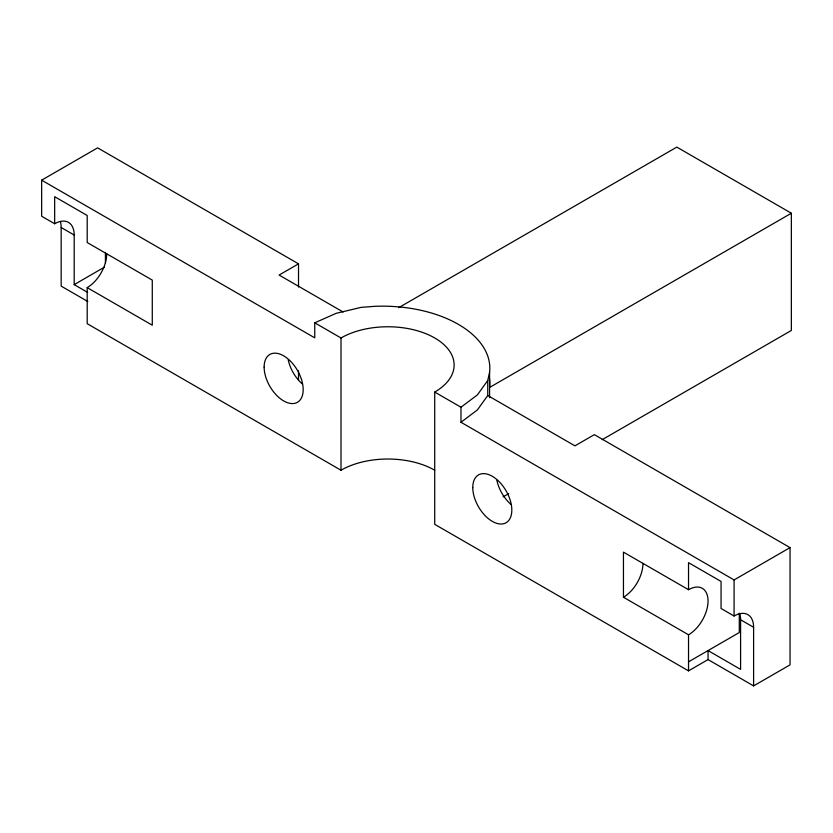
<?xml version="1.0" encoding="UTF-8"?>
<svg xmlns="http://www.w3.org/2000/svg" width="833" height="833" viewBox="0 0 833 833"><rect width="100%" height="100%" fill="white"/><g stroke="black" fill="none" stroke-linecap="round" stroke-linejoin="round"><path stroke-width="1.25" d="M314.749 322.819L341.009 337.969A66.265 38.256 0 0 1 434.722 337.969A66.265 38.256 0 0 1 434.722 392.072L434.722 524.332L688.527 670.867L708.05 659.59L753.605 685.892L790.048 664.859L790.048 547.625L734.081 579.935L460.982 422.269L477.413 409.898L487.742 395.508L487.742 380.473L489.575 372.434A107.499 62.059 0 0 0 375.037 306.305L361.106 307.367L336.168 313.323L314.749 322.819L314.749 337.844L41.65 180.167L41.65 216.236L54.666 223.754A27.614 15.942 -60 0 1 74.189 235.021L74.189 284.626L87.652 292.393M487.742 380.473L477.413 394.873L460.982 407.233L460.982 422.269M41.65 180.167L97.617 147.857L298.516 263.842L298.516 287.031M74.189 284.626L104.312 267.226M298.516 263.842L279.107 275.046L343.134 312.021M398.684 307.679L676.812 147.108L791.35 213.227L791.35 330.462L602.176 439.678M791.35 213.227L489.575 387.46A107.499 62.059 0 0 0 489.523 378.64M503.08 496.885L508.713 493.636M688.527 661.85L739.288 632.539L739.288 613.223M790.048 547.625L594.356 434.649L574.947 445.853L487.742 395.508M434.722 392.072L460.982 407.233M60.507 222.057A27.614 15.942 -60 0 1 61.173 227.513L74.189 235.021M688.527 634.798A27.614 15.942 -60 0 0 708.05 600.978A27.614 15.942 -60 0 0 688.527 589.712L623.448 552.133L623.448 597.219L688.527 634.798L688.527 670.867M753.605 685.892L753.605 627.28A27.614 15.942 -60 0 0 734.081 616.014L721.066 608.496L721.066 581.444L688.527 562.66L688.527 589.712M739.923 614.317A27.614 15.942 -60 0 1 740.589 619.762L753.605 627.28M106.728 253.815A27.614 15.942 -60 0 1 87.205 287.624L152.283 325.203L152.283 280.107L87.205 242.538L87.205 215.487L54.666 196.703L54.666 223.754M87.84 301.515L61.173 286.125L61.173 227.513M434.722 470.229A66.265 38.256 0 0 0 341.009 470.229L87.205 323.693L87.205 287.624M740.589 619.762L740.589 669.368L708.05 650.573L708.05 659.59M734.081 579.935L734.081 616.014M489.575 372.434L489.575 397.768M341.009 337.969L341.009 470.229M298.516 370.768L298.516 379.786M105.427 252.42L105.427 262.718M510.671 504.163A27.614 15.942 60 0 1 496.864 480.245M302.035 383.711A27.614 15.942 60 0 1 288.228 359.794M642.972 563.41A27.614 15.942 -60 0 1 623.448 597.219M472.769 487.555A27.614 15.942 60 0 0 502.06 523.988A27.614 15.942 60 0 0 502.06 484.941A27.614 15.942 60 0 0 472.769 487.555M264.134 367.103A27.614 15.942 60 0 0 293.424 403.536A27.614 15.942 60 0 0 293.424 364.49A27.614 15.942 60 0 0 264.134 367.103"/></g></svg>
